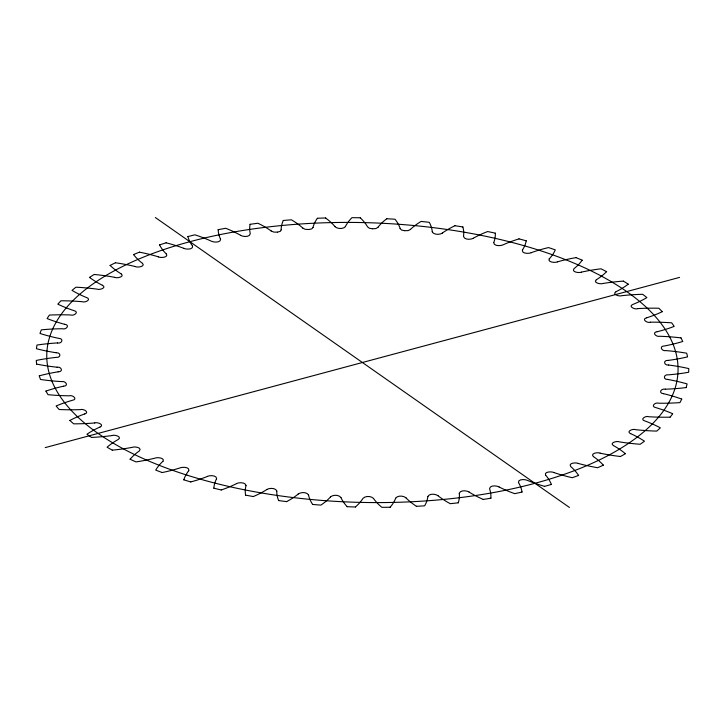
<?xml version="1.0" encoding="UTF-8"?>
<svg xmlns="http://www.w3.org/2000/svg" width="725" height="725" viewBox="0 0 725 725"><rect width="100%" height="100%" fill="white"/><g stroke="black" fill="none" stroke-linecap="round" stroke-linejoin="round"><path stroke-width="1.09" d="M281.228 229.888L280.24 231.393L277.403 232.118M276.868 491.061C275.754 487.871 269.691 487.771 266.827 489.466M427.759 496.562C429.508 493.236 435.272 493.825 438.045 495.701M313.073 227.469L311.723 228.919L308.832 229.499M246.092 485.641C245.793 482.37 239.25 482.089 236.441 483.593M395.578 498.211C397.798 495.22 403.345 495.637 406.063 497.848M493.662 242.549C493.734 246.21 500.413 246.128 503.132 244.823A110.916 49.146 1.5 0 1 519.028 238.888M345.481 226.59C343.423 229.109 337.642 229.145 335.004 226.708M216.639 478.826C216.947 475.337 210.132 475.074 207.404 476.379M522.344 250.025C521.547 253.732 528.661 253.877 531.262 252.735M378.078 227.242L375.958 228.538L372.813 228.801M188.799 470.743C190.041 467.072 182.845 466.782 180.289 467.815A110.916 49.146 1.5 0 1 162.264 472.537M330.446 496.897C333.219 494.631 338.693 494.622 340.977 497.531M549.206 258.789C547.375 262.251 554.96 263.012 557.48 261.879M410.504 229.435L408.175 230.595L404.749 230.713M163.007 461.345C165.2 458.091 157.624 456.977 155.05 458.109A110.916 49.146 1.5 0 1 136.001 461.907A326.431 144.628 1.5 0 1 130.056 459.197M298.247 493.952C301.102 492.03 306.738 491.831 308.614 495.066M442.431 233.087C439.558 235 433.65 234.818 432.191 231.828M596.312 279.714C592.651 282.65 600.554 284.572 603.001 283.484A110.916 49.146 1.5 0 1 623.319 281.11M473.416 238.253C470.552 239.803 464.381 239.903 463.493 236.422A110.916 49.146 1.5 0 0 462.858 226.979M616.023 291.649C611.601 294.196 619.295 296.806 621.796 295.691A110.916 49.146 1.5 0 1 642.667 294.305A326.431 144.628 1.5 0 1 646.872 297.585A110.916 49.146 1.5 0 1 632.916 304.418C627.705 306.294 634.928 309.856 637.656 308.66M100.014 427.079C104.826 424.841 97.404 421.814 94.721 422.911M84.698 413.993C89.991 412.344 83.312 408.465 80.403 409.616A110.916 49.146 1.5 0 1 59.142 409.507A326.431 144.628 1.5 0 1 56.133 406A110.916 49.146 1.5 0 1 72.464 400.282C78.092 399.375 72.727 394.636 69.274 395.796A110.916 49.146 1.5 0 1 48.058 394.681A326.431 144.628 1.5 0 1 45.892 391.065M646.618 317.777C641.063 319.254 647.434 323.395 650.397 322.235M45.24 447.606L679.588 277.394M657.167 331.678C651.385 332.431 656.288 337.324 659.868 336.264A110.916 49.146 1.5 0 1 680.974 337.886M581.477 272.174C579.085 273.189 571.237 272.12 573.964 268.721A110.916 49.146 1.5 0 0 582.166 260.193M63.637 386.226C69.247 385.782 65.404 380.589 61.471 381.595A110.916 49.146 1.5 0 1 40.537 379.483A326.431 144.628 1.5 0 1 39.241 375.813M58.127 371.862C63.564 371.925 61.598 366.442 57.085 367.176M112.067 435.517C114.668 434.338 122.425 436.894 118.311 439.432A110.916 49.146 1.5 0 0 107.082 447.198A326.431 144.628 1.5 0 0 112.33 450.18M668.16 360.37C662.822 359.935 663.91 365.654 668.64 365.065M277.186 232.145L273.842 232.091L271.087 230.94M308.605 229.508L305.162 229.299L302.733 228.085M57.483 342.979C61.942 344.031 64.135 338.376 58.689 338.348A110.916 49.146 1.5 0 1 39.993 333.455A326.431 144.628 1.5 0 1 41.343 329.839A110.916 49.146 1.5 0 1 62.35 328.742C66.147 330.093 70.37 324.9 64.67 324.265M665.332 389.153C661.046 388.156 658.055 393.258 663.574 393.738M372.577 228.792L369.397 228.275L367.548 226.816A110.916 49.146 1.5 0 0 360.271 217.799M404.523 230.695L401.496 230.006L400.082 228.511M56.151 352.703C61.199 352.386 61.127 358.032 56.07 357.389A110.916 49.146 1.5 0 0 36.286 360.443A326.431 144.628 1.5 0 0 36.631 364.131M667.834 379.492C662.577 379.719 663.747 373.946 668.477 374.834A110.916 49.146 1.5 0 0 688.65 372.269A326.431 144.628 1.5 0 0 688.75 368.572A110.916 49.146 1.5 0 0 668.668 365.019M114.713 277.376C117.142 278.608 124.981 276.669 121.148 273.805M600.173 453.152C597.898 451.974 589.923 453.361 593.358 456.596M135.276 266.583C137.723 267.888 145.716 266.392 142.499 263.32M578.287 463.411C575.904 462.296 568.092 462.94 570.657 466.492A110.916 49.146 1.5 0 1 578.577 475.41M158.413 256.886C160.832 258.154 168.635 257.42 166.424 253.995M553.963 472.519C551.426 471.313 543.813 471.631 545.599 475.21M183.86 248.385C186.334 249.581 193.584 249.654 192.596 245.947M86.637 297.549C91.839 299.452 85.097 303.023 82.197 301.709A110.916 49.146 1.5 0 0 60.954 300.784A326.431 144.628 1.5 0 0 57.837 304.147A110.916 49.146 1.5 0 0 73.959 310.644C79.56 311.723 73.986 316.327 70.624 314.976A110.916 49.146 1.5 0 0 49.391 315.067A326.431 144.628 1.5 0 0 47.107 318.565A110.916 49.146 1.5 0 0 64.616 324.302M630.687 433.722C625.675 431.457 632.97 428.403 635.635 429.68A110.916 49.146 1.5 0 0 656.796 431.094A326.431 144.628 1.5 0 0 660.321 427.832A110.916 49.146 1.5 0 0 644.96 420.971C639.359 419.476 645.767 415.371 648.821 416.739A110.916 49.146 1.5 0 0 670.09 417.156M102.388 285.215C107.119 287.698 99.706 290.308 96.951 289.121A110.916 49.146 1.5 0 0 75.935 287.209A326.431 144.628 1.5 0 0 72.02 290.381A110.916 49.146 1.5 0 0 86.574 297.576M499.09 486.919C496.407 485.478 489.81 485.088 489.547 488.741A110.916 49.146 1.5 0 1 490.861 498.184M613.45 445.63C609.1 442.839 616.93 440.655 619.358 441.86A110.916 49.146 1.5 0 0 640.166 444.262A326.431 144.628 1.5 0 0 644.471 441.199A110.916 49.146 1.5 0 0 630.759 433.686M240.519 235.335C243.201 236.876 249.708 237.338 250.288 233.749A110.916 49.146 1.5 0 1 250.107 224.315M469.175 492.048C466.411 490.381 460.221 489.928 459.206 493.39M155.368 217.536L569.451 507.464M373.583 498.456C371.01 495.909 365.654 495.737 363.044 498.274A110.916 49.146 1.5 0 1 355.44 506.974M518.457 482.66C517.768 478.908 524.945 479.125 527.465 480.394A110.916 49.146 1.5 0 0 544.575 486.348M220.618 239.123C220.935 242.73 214.056 242.558 211.41 241.208A110.916 49.146 1.5 0 0 194.916 234.828A326.431 144.628 1.5 0 0 187.802 236.604M686.131 387.603A326.431 144.628 1.5 0 0 687.092 383.924A110.916 49.146 1.5 0 0 667.87 379.456M681.754 399.031A326.431 144.628 1.5 0 1 679.914 402.62A110.916 49.146 1.5 0 1 658.753 403.218C655.119 401.886 650.325 406.653 655.898 407.631A110.916 49.146 1.5 0 1 672.737 413.739A326.431 144.628 1.5 0 1 670.099 417.183M625.43 453.678A326.431 144.628 1.5 0 1 620.373 456.542M603.399 465.124A326.431 144.628 1.5 0 1 597.663 467.716A110.916 49.146 1.5 0 1 578.242 463.447M578.65 475.401A326.431 144.628 1.5 0 1 572.288 477.702A110.916 49.146 1.5 0 1 553.9 472.555M551.444 484.409A326.431 144.628 1.5 0 1 544.538 486.375M522.1 492.03A326.431 144.628 1.5 0 1 514.723 493.653A110.916 49.146 1.5 0 1 499.017 486.946M490.943 498.184A326.431 144.628 1.5 0 1 483.185 499.443M458.327 502.797A326.431 144.628 1.5 0 1 450.27 503.676A110.916 49.146 1.5 0 1 437.963 495.719M416.368 506.313A326.431 144.628 1.5 0 0 424.632 505.823A110.916 49.146 1.5 0 0 427.859 496.562M390.222 507.228A326.431 144.628 1.5 0 1 381.848 507.328A110.916 49.146 1.5 0 1 373.493 498.465M355.504 506.993A326.431 144.628 1.5 0 1 347.112 506.693M312.557 504.428A326.431 144.628 1.5 0 0 320.867 505.117A110.916 49.146 1.5 0 0 330.537 496.915M286.692 501.627A326.431 144.628 1.5 0 1 278.554 500.549M253.388 496.562A326.431 144.628 1.5 0 1 245.503 495.112M221.306 489.982A326.431 144.628 1.5 0 1 213.784 488.17M190.829 481.953A326.431 144.628 1.5 0 1 183.742 479.805M162.291 472.564A326.431 144.628 1.5 0 1 155.73 470.108A110.916 49.146 1.5 0 1 162.862 461.363M69.845 420.437A326.431 144.628 1.5 0 0 73.66 423.835A110.916 49.146 1.5 0 0 94.739 422.956M89.483 277.439A326.431 144.628 1.5 0 1 94.177 274.458A110.916 49.146 1.5 0 1 114.74 277.331M110.046 265.468A326.431 144.628 1.5 0 1 115.456 262.731M133.472 254.584A326.431 144.628 1.5 0 1 139.535 252.137M159.491 244.932A326.431 144.628 1.5 0 1 166.134 242.793M218.098 229.707A326.431 144.628 1.5 0 1 225.674 228.266A110.916 49.146 1.5 0 1 240.6 235.308M250.025 224.315A326.431 144.628 1.5 0 1 257.946 223.246A110.916 49.146 1.5 0 1 271.168 230.922M283.23 220.482A326.431 144.628 1.5 0 1 291.405 219.802A110.916 49.146 1.5 0 1 302.769 228.022M317.333 218.27A326.431 144.628 1.5 0 1 325.661 217.971M360.334 217.79A326.431 144.628 1.5 0 0 351.942 217.681A110.916 49.146 1.5 0 0 345.408 226.526M386.67 218.742A326.431 144.628 1.5 0 1 395.034 219.24A110.916 49.146 1.5 0 1 400.182 228.511M454.919 225.711A326.431 144.628 1.5 0 1 462.94 226.979M495.365 233.178A326.431 144.628 1.5 0 0 487.653 231.547A110.916 49.146 1.5 0 0 473.334 238.226M518.982 238.86A326.431 144.628 1.5 0 1 526.296 240.845M575.967 257.602A326.431 144.628 1.5 0 1 582.248 260.202M606.635 271.685A326.431 144.628 1.5 0 0 600.989 268.812A110.916 49.146 1.5 0 0 581.432 272.129M623.301 281.083A326.431 144.628 1.5 0 1 628.258 284.191M662.26 311.714A326.431 144.628 1.5 0 0 658.844 308.243A110.916 49.146 1.5 0 0 637.638 308.614M680.993 337.85A326.431 144.628 1.5 0 1 682.705 341.529M682.66 341.502A110.916 49.146 1.5 0 1 664.417 345.97C658.762 345.916 661.789 351.598 665.976 350.601A110.916 49.146 1.5 0 1 686.684 353.193A326.431 144.628 1.5 0 1 687.536 356.881A110.916 49.146 1.5 0 1 668.187 360.416M657.213 331.724A110.916 49.146 1.5 0 0 674.196 326.386A326.431 144.628 1.5 0 0 671.676 322.824A110.916 49.146 1.5 0 0 650.388 322.19M662.206 311.687A110.916 49.146 1.5 0 1 646.682 317.813M628.194 284.173A110.916 49.146 1.5 0 1 616.096 291.677M606.562 271.667A110.916 49.146 1.5 0 1 596.403 279.741M557.416 261.843A110.916 49.146 1.5 0 1 575.994 257.629M549.305 258.807A110.916 49.146 1.5 0 0 555.287 249.88A326.431 144.628 1.5 0 0 548.526 247.578A110.916 49.146 1.5 0 0 531.198 252.699M526.214 240.836A110.916 49.146 1.5 0 1 522.435 250.043M495.293 233.178A110.916 49.146 1.5 0 1 493.761 242.558M442.35 233.06A110.916 49.146 1.5 0 1 454.974 225.729M432.281 231.728A110.916 49.146 1.5 0 0 429.291 222.321A326.431 144.628 1.5 0 0 421.125 221.424A110.916 49.146 1.5 0 0 410.459 229.372M378.024 227.179A110.916 49.146 1.5 0 1 386.742 218.76M325.597 217.989A110.916 49.146 1.5 0 1 335.059 226.644M312.992 227.414A110.916 49.146 1.5 0 1 317.405 218.279M281.128 229.834A110.916 49.146 1.5 0 1 283.312 220.491M220.518 239.132A110.916 49.146 1.5 0 1 218.18 229.707M192.46 245.911A110.916 49.146 1.5 0 1 187.884 236.604M166.097 242.821A110.916 49.146 1.5 0 1 183.923 248.349M166.324 254.013A110.916 49.146 1.5 0 1 159.563 244.923M139.508 252.164A110.916 49.146 1.5 0 1 158.467 256.849M142.417 263.338A110.916 49.146 1.5 0 1 133.545 254.575M115.438 262.758A110.916 49.146 1.5 0 1 135.321 266.546M120.993 273.787A110.916 49.146 1.5 0 1 110.118 265.45M102.316 285.242A110.916 49.146 1.5 0 1 89.556 277.43M57.465 342.934A110.916 49.146 1.5 0 0 36.984 345.055A326.431 144.628 1.5 0 0 36.449 348.734A110.916 49.146 1.5 0 0 56.124 352.749M57.067 367.222A110.916 49.146 1.5 0 1 36.667 364.104M39.286 375.84A110.916 49.146 1.5 0 1 58.091 371.825M45.947 391.092A110.916 49.146 1.5 0 1 63.582 386.189M69.908 420.455A110.916 49.146 1.5 0 1 84.635 413.957M99.941 427.043A110.916 49.146 1.5 0 0 86.937 434.239A326.431 144.628 1.5 0 0 91.459 437.429A110.916 49.146 1.5 0 0 112.103 435.553M112.312 450.143A110.916 49.146 1.5 0 0 132.303 447.334C134.56 446.274 142.481 447.561 139.372 450.905A110.916 49.146 1.5 0 0 130.128 459.206M183.824 479.805A110.916 49.146 1.5 0 1 188.708 470.733M207.477 476.416A110.916 49.146 1.5 0 1 190.784 481.917M213.857 488.17A110.916 49.146 1.5 0 1 216.521 478.862M236.45 483.666A110.916 49.146 1.5 0 1 221.261 489.955M245.585 495.112A110.916 49.146 1.5 0 1 245.983 485.687M266.845 489.538A110.916 49.146 1.5 0 1 253.333 496.534M278.627 500.54A110.916 49.146 1.5 0 1 276.769 491.106M298.328 493.97A110.916 49.146 1.5 0 1 286.638 501.609M312.629 504.419A110.916 49.146 1.5 0 1 308.515 495.075M347.184 506.675A110.916 49.146 1.5 0 1 340.886 497.531M395.678 498.22A110.916 49.146 1.5 0 1 390.15 507.219M416.431 506.295A110.916 49.146 1.5 0 1 405.973 497.858M459.306 493.39A110.916 49.146 1.5 0 1 458.254 502.797M483.231 499.416A110.916 49.146 1.5 0 1 469.093 492.067M518.556 482.651A110.916 49.146 1.5 0 1 522.018 492.03M545.689 475.201A110.916 49.146 1.5 0 1 551.372 484.409M593.449 456.569A110.916 49.146 1.5 0 1 603.336 465.133M620.392 456.505A110.916 49.146 1.5 0 1 600.128 453.188M613.522 445.603A110.916 49.146 1.5 0 1 625.358 453.687M663.62 393.702A110.916 49.146 1.5 0 1 681.699 399.058M686.113 387.567A110.916 49.146 1.5 0 1 665.342 389.198M187.358 475.256A315.728 139.889 1.5 0 0 677.404 378.115A315.728 139.889 1.5 0 0 222.475 234.13A315.728 139.889 1.5 0 0 187.358 475.256"/></g></svg>
